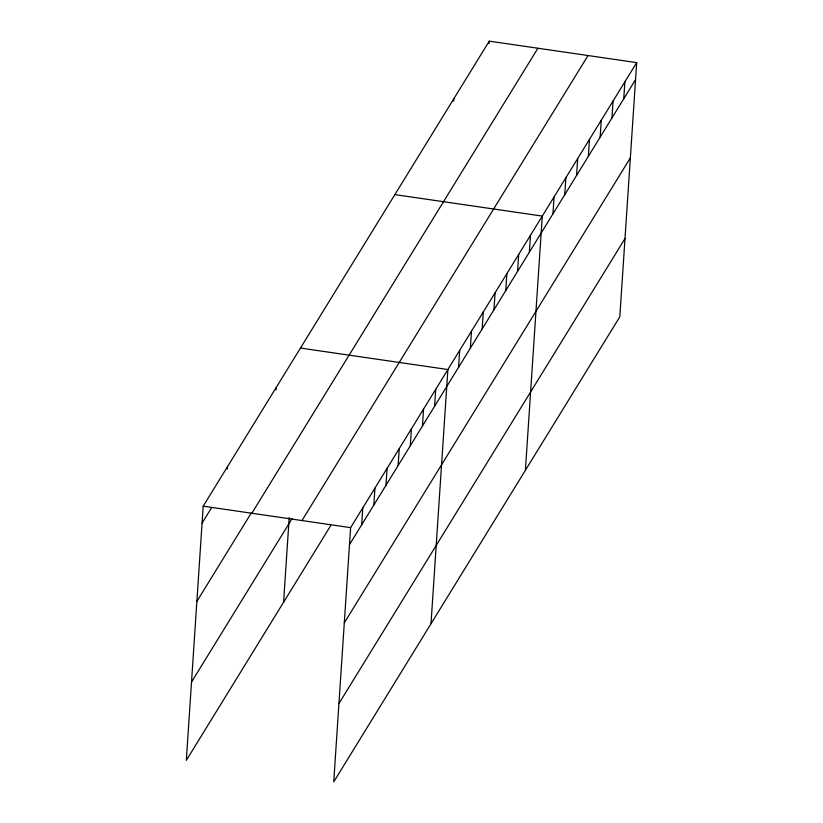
<?xml version="1.0" encoding="UTF-8"?>
<svg xmlns="http://www.w3.org/2000/svg" width="823" height="823" viewBox="0 0 823 823"><rect width="100%" height="100%" fill="white"/><g stroke="black" fill="none" stroke-linecap="round" stroke-linejoin="round"><path stroke-width="1.23" d="M636.683 62.63L350.619 527.646L333.737 781.85L619.801 316.834L636.683 62.63L489.263 41.15L203.199 506.166L186.317 760.37L330.774 525.537M227.354 469.069L227.518 466.641M275.983 390.009L276.147 387.592M283.575 602.261L289.202 517.574M361.647 524.848L362.778 507.884M373.807 505.085L374.938 488.121M385.966 485.323L387.098 468.359M398.126 465.551L399.248 448.597M410.286 445.788L411.407 428.834M422.436 426.026L423.567 409.072M453.699 101.116L453.864 98.698M434.595 406.264L435.727 389.31M430.995 623.741L447.887 369.537L300.457 348.067M458.555 367.315L459.687 350.361M489.099 43.578L489.263 41.15M470.355 348.139L471.486 331.175M482.155 328.953L483.286 311.999M493.954 309.777L495.086 292.813M505.754 290.591L506.886 273.627M517.554 271.405L518.685 254.451M529.354 252.229L530.485 235.265M525.403 470.283L542.285 216.089L394.865 194.609M552.953 213.867L554.085 196.903M564.763 194.681L565.885 177.717M576.563 175.494L577.684 158.541M588.363 156.319L589.484 139.354M600.162 137.132L601.284 120.179M611.962 117.956L613.084 100.992M623.762 98.77L624.883 81.806M202.067 523.13L211.665 507.524M196.872 601.418L251.262 513.007M251.848 513.254L537.913 48.238M191.512 682.082L292.052 518.644M301.969 520.558L588.034 55.542M349.497 544.61L635.562 79.584M344.292 622.898L630.356 157.882M338.932 703.562L625.007 238.536M203.199 506.166L350.619 527.646"/></g></svg>
